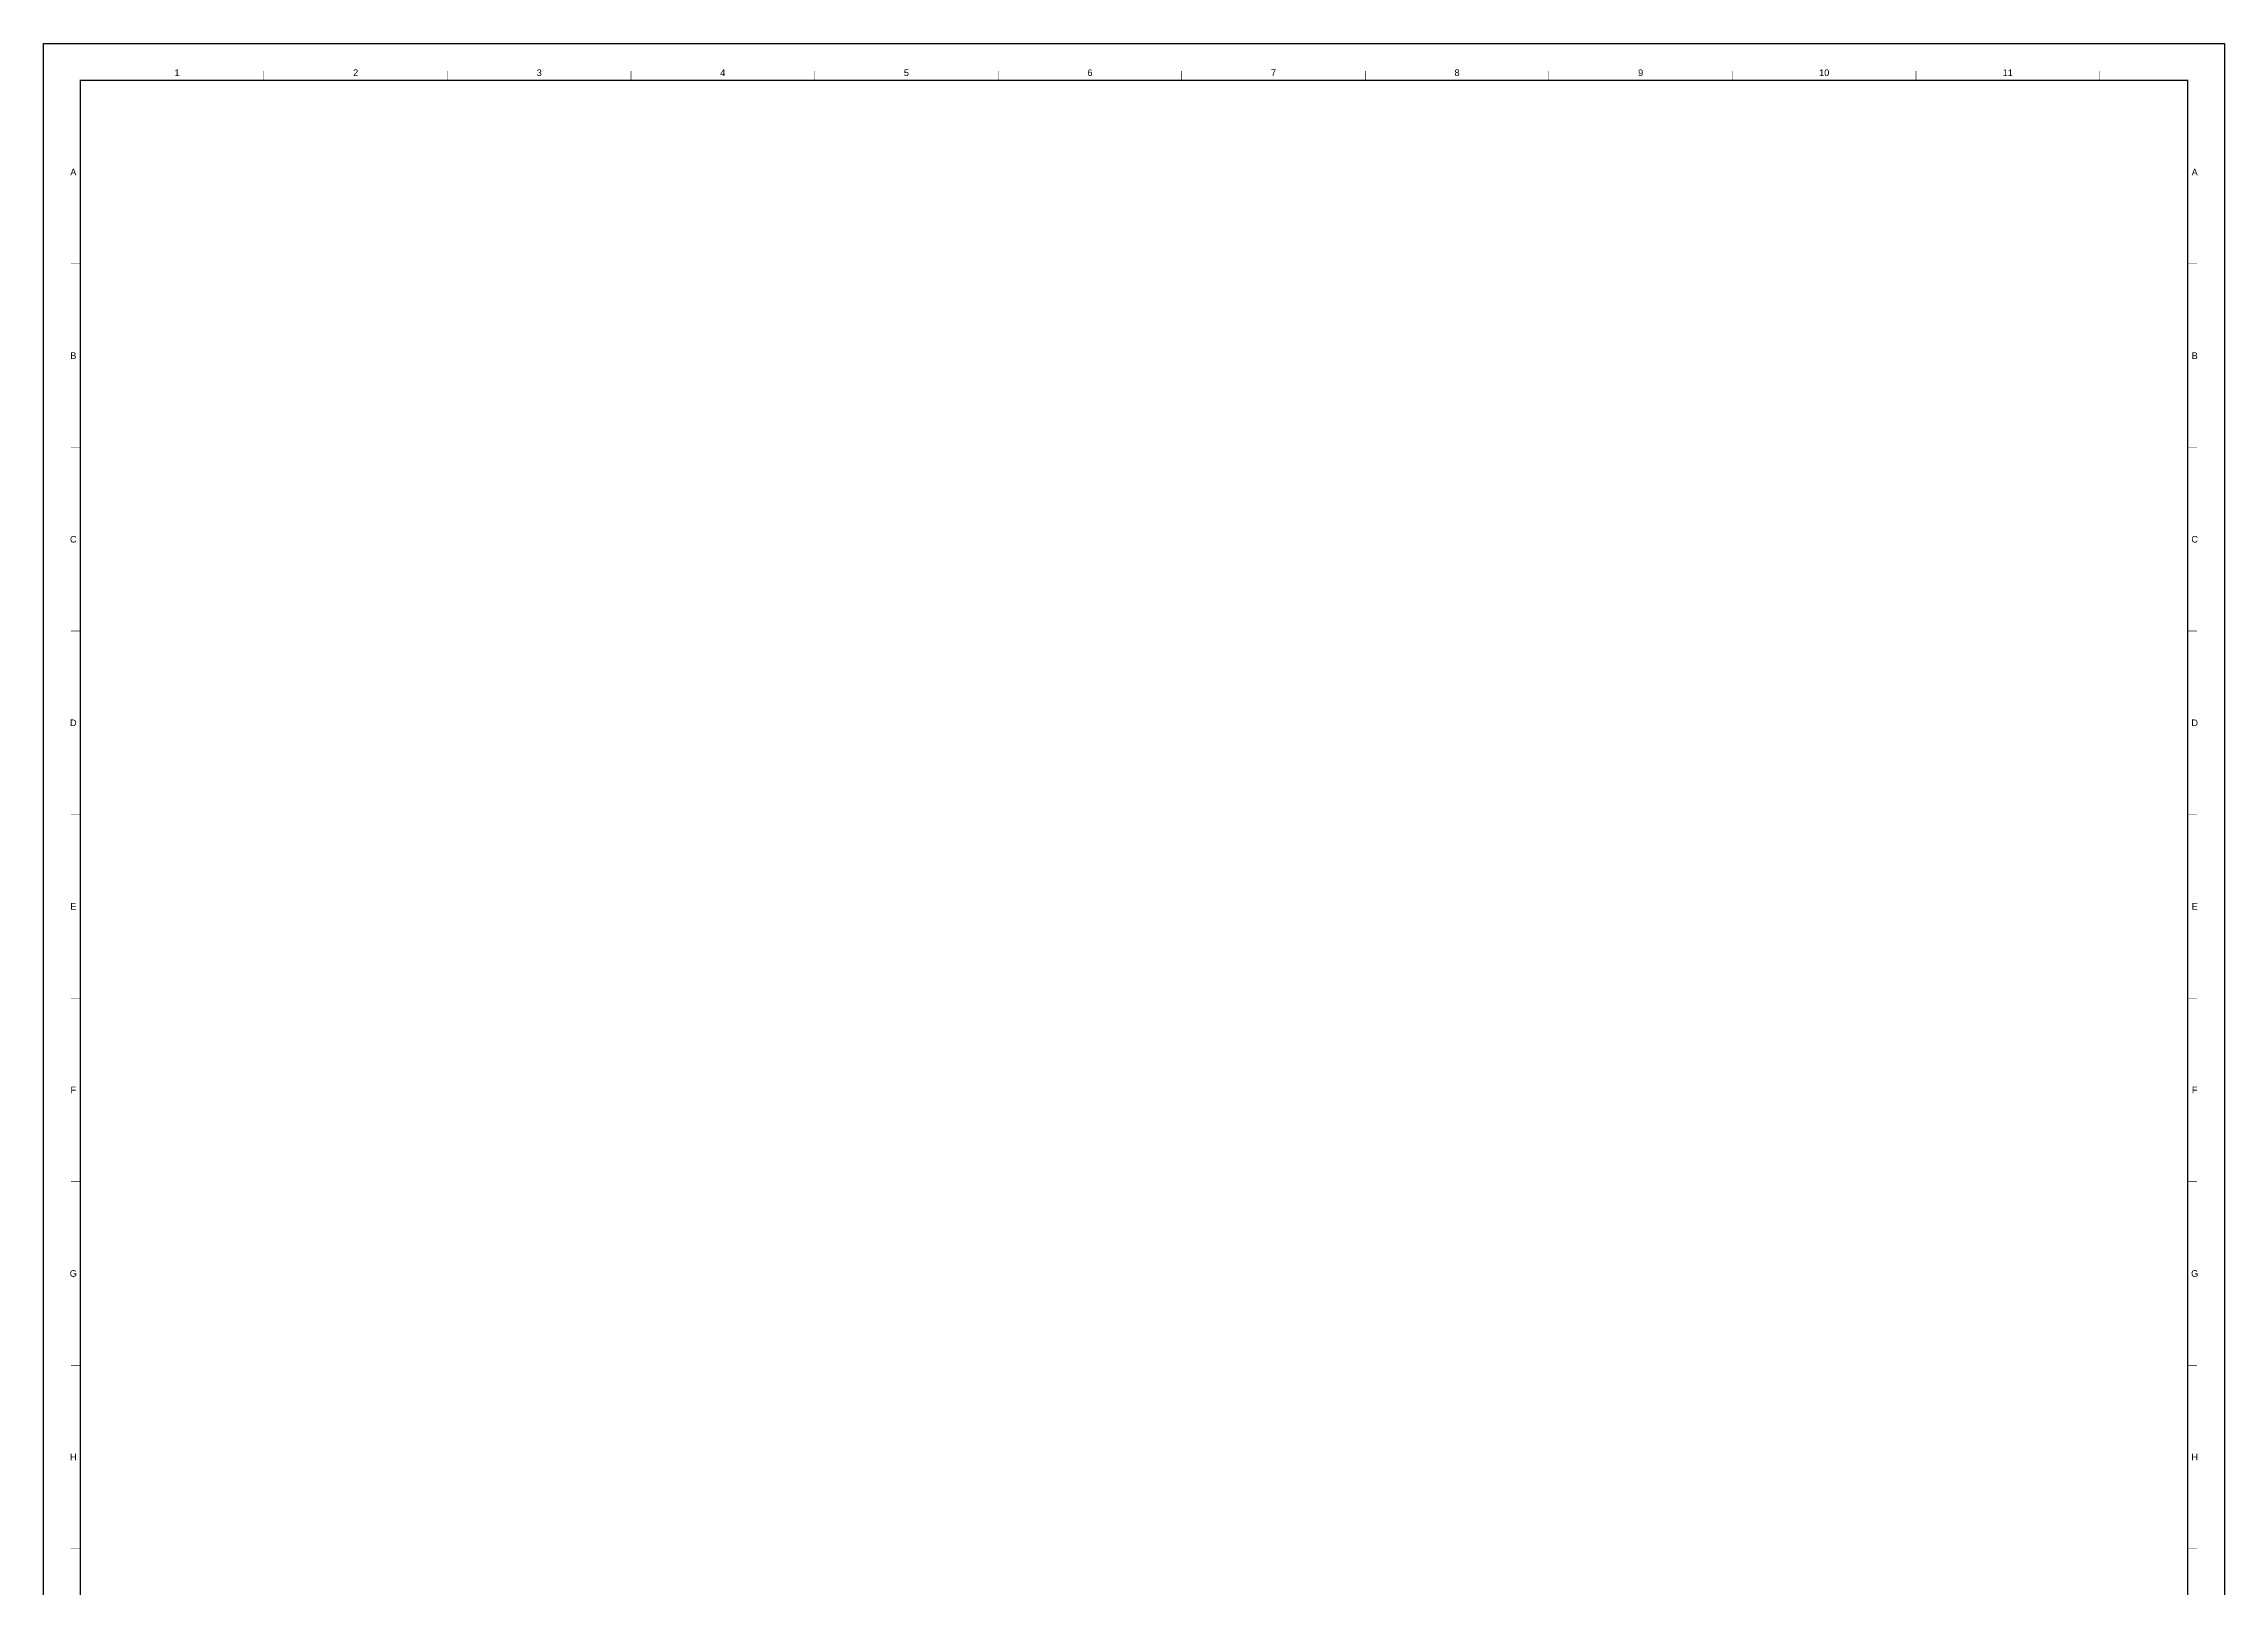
# Paper-space layout 'A1Portrait' of a CAD drawing. Header units: millimetres. Extents: x 0 to 594, y 0 to 841.
# Drawn here: x 0 to 594, y 421 to 841 of the extents above; entities that cross this region are included whole.
import ezdxf
from ezdxf.enums import TextEntityAlignment as Align

# ---------------------------------------------------------------- set-up
doc = ezdxf.new("R2010")
doc.units = ezdxf.units.MM
doc.header["$LTSCALE"] = 5
doc.header["$MEASUREMENT"] = 0
doc.layers.get('0').update_dxf_attribs({"color": 2})
doc.layers.add('G-ANNO-TTLB-009', color=251, linetype='Continuous')
doc.styles.add('ARIAL', font='arial.ttf')

# ---------------------------------------------------------------- blocks, each defined once
blk = doc.blocks.new('A1p')
blk.add_lwpolyline([(10, -10), (-584, -10), (-584, 831), (10, 831)], close=True)
at = {"const_width": 0.35}
blk.add_lwpolyline([(0, 0), (-574, 0), (-574, 821), (0, 821)], close=True, dxfattribs=at)
at = {"const_width": 0.13}
for points in [[(-524, 823.5), (-524, 821)], [(-474, 823.5), (-474, 821)], [(-424, 823.5), (-424, 821)], [(-374, 823.5), (-374, 821)], [(-324, 823.5), (-324, 821)], [(-274, 823.5), (-274, 821)], [(-224, 823.5), (-224, 821)], [(-174, 823.5), (-174, 821)], [(-124, 823.5), (-124, 821)], [(-74, 823.5), (-74, 821)], [(-24, 823.5), (-24, 821)], [(-576.5, 771), (-574, 771)], [(2.5, 771), (0, 771)], [(-576.5, 721), (-574, 721)], [(2.5, 721), (0, 721)], [(-576.5, 671), (-574, 671)], [(2.5, 671), (0, 671)], [(-576.5, 621), (-574, 621)], [(2.5, 621), (0, 621)], [(-576.5, 571), (-574, 571)], [(2.5, 571), (0, 571)], [(-576.5, 521), (-574, 521)], [(2.5, 521), (0, 521)], [(-576.5, 471), (-574, 471)], [(2.5, 471), (0, 471)], [(-576.5, 421), (-574, 421)], [(2.5, 421), (0, 421)]]:
    blk.add_lwpolyline(points, dxfattribs=at)
at = {"style": 'ARIAL'}
for s, p in [('1', (-547.65, 823.07)), ('2', (-499, 823.07)), ('3', (-449, 823.07)), ('4', (-399, 823.07)), ('5', (-349, 823.07)), ('6', (-299, 823.07)), ('7', (-249, 823.07)), ('8', (-199, 823.07)), ('9', (-149, 823.07)), ('10', (-99, 823.07)), ('11', (-49, 823.07)), ('A', (-575.91, 796)), ('A', (1.91, 796)), ('B', (-575.91, 746)), ('B', (1.91, 746)), ('C', (-575.91, 696)), ('C', (1.91, 696)), ('D', (-575.91, 646)), ('D', (1.91, 646)), ('E', (-575.91, 596)), ('E', (1.91, 596)), ('F', (-575.91, 546)), ('F', (1.91, 546)), ('G', (-575.91, 496)), ('G', (1.91, 496)), ('H', (-575.91, 446)), ('H', (1.91, 446))]:
    blk.add_text(s, height=1.8, dxfattribs=at).set_placement(p, align=Align.MIDDLE_CENTER)

psp = doc.layouts.new('A1Portrait')

# ---------------------------------------------------------------- block references
at = {"layer": 'G-ANNO-TTLB-009'}
psp.add_blockref('A1p', (584, 10), dxfattribs=at)

doc.saveas('drawing.dxf')
